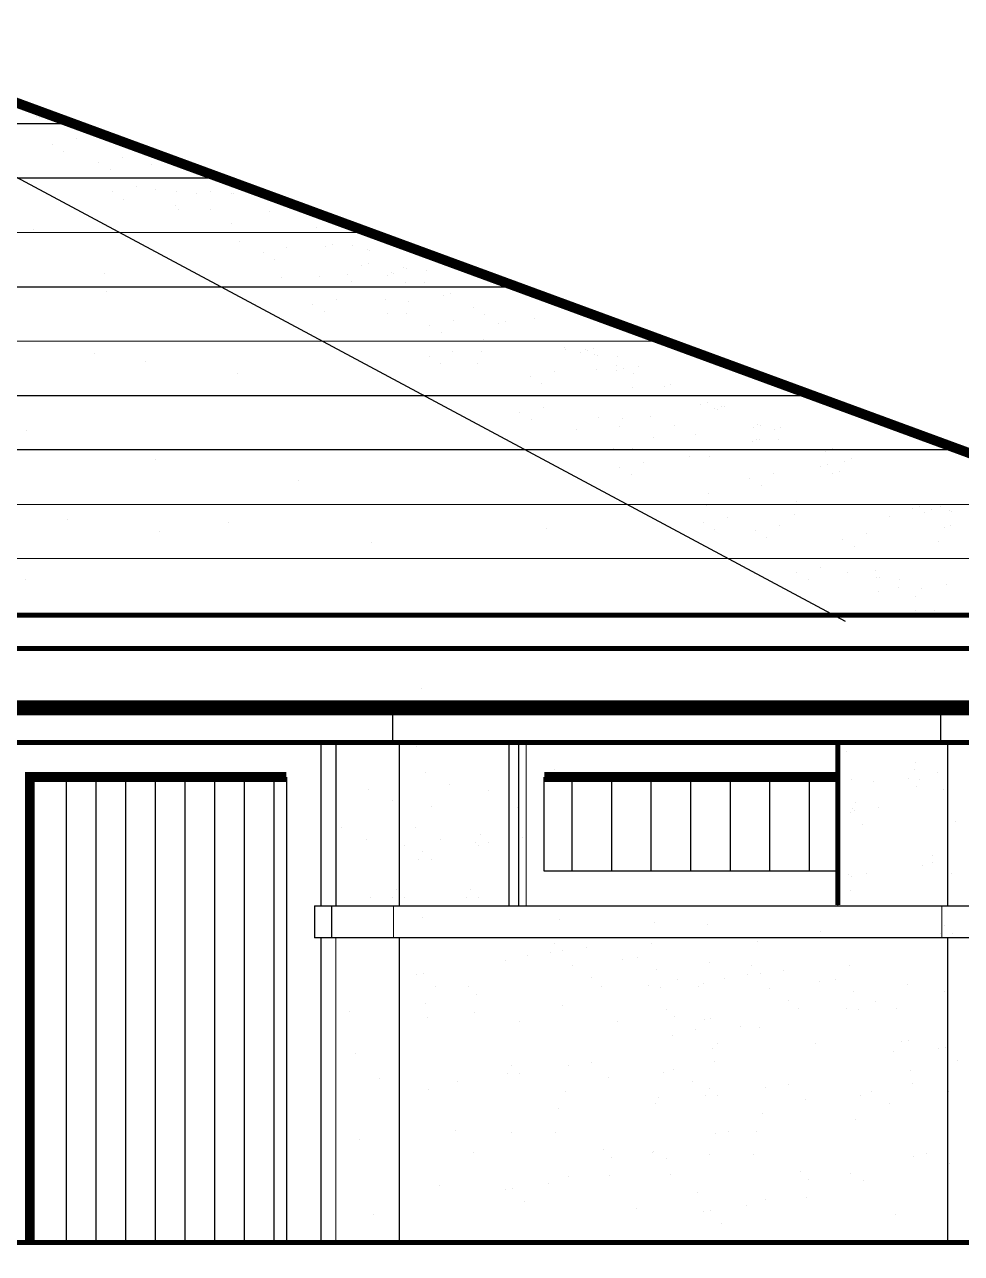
# Model space of a CAD drawing. Header units: inches. Extents: x 913 to 4010, y 85 to 6286.
# Drawn here: x 3157.6 to 3252.4, y 444.5 to 568.7 of the extents above; entities that cross this region are included whole.
import ezdxf

# ---------------------------------------------------------------- set-up
doc = ezdxf.new("R2010")
doc.units = ezdxf.units.IN
doc.header["$MEASUREMENT"] = 0
doc.layers.add('NORTH_ELEVATION', color=7, linetype='Continuous')
doc.layers.add('SOUTH_ELEVATION', color=7, linetype='Continuous')

msp = doc.modelspace()

# ---------------------------------------------------------------- linework, layer by layer
at = {"layer": 'NORTH_ELEVATION', "color": 93, "linetype": 'Continuous', "lineweight": 20, "ltscale": 0.5}
for p, q in [((3158.89, 559.47), (3158.89, 559.47)), ((3162.86, 557.18), (3162.86, 557.18)), ((3164.89, 557.36), (3164.89, 557.36)), ((3161.62, 555.95), (3161.62, 555.95)), ((3167.58, 555.29), (3167.58, 555.29)), ((3166.34, 554.05), (3166.34, 554.05)), ((3170.47, 554.58), (3170.47, 554.58)), ((3168.93, 552.34), (3168.93, 552.34)), ((3175.06, 551.69), (3175.06, 551.69)), ((3176.41, 551.91), (3176.41, 551.91)), ((3178.73, 551.66), (3178.73, 551.66)), ((3167.69, 551.1), (3167.69, 551.1)), ((3172.92, 550.45), (3172.92, 550.45)), ((3176.42, 550.09), (3176.42, 550.09)), ((3182.41, 549.8), (3182.41, 549.8)), ((3158.54, 548.05), (3158.54, 548.05)), ((3187.17, 548.22), (3187.17, 548.22)), ((3179.36, 546.83), (3179.36, 546.83)), ((3184.18, 546.25), (3184.18, 546.25)), ((3188.06, 546.26), (3188.06, 546.26)), ((3190.84, 546.36), (3190.84, 546.36)), ((3192.3, 545.99), (3192.3, 545.99)), ((3182.94, 545.01), (3182.94, 545.01)), ((3191.74, 544.4), (3191.74, 544.4)), ((3195.97, 544.13), (3195.97, 544.13)), ((3165.77, 543.61), (3165.77, 543.61)), ((3183.64, 543.14), (3183.64, 543.14)), ((3187.49, 543.27), (3187.49, 543.27)), ((3198.3, 543.88), (3198.3, 543.88)), ((3165.92, 541.74), (3165.92, 541.74)), ((3196.15, 542.63), (3196.15, 542.63)), ((3189.23, 540.96), (3189.23, 540.96)), ((3194.16, 540.98), (3194.16, 540.98)), ((3196.48, 540.72), (3196.48, 540.72)), ((3200.05, 541.3), (3200.05, 541.3)), ((3187.98, 539.72), (3187.98, 539.72)), ((3194.34, 539.48), (3194.34, 539.48)), ((3204.19, 539.41), (3204.19, 539.41)), ((3201.03, 538.79), (3201.03, 538.79)), ((3205.62, 538.52), (3205.62, 538.52)), ((3209.25, 539.05), (3209.25, 539.05)), ((3199.79, 537.56), (3199.79, 537.56)), ((3204.06, 536.93), (3204.06, 536.93)), ((3164.76, 535.5), (3164.76, 535.5)), ((3200.97, 535.67), (3200.97, 535.67)), ((3212.32, 535.84), (3212.32, 535.84)), ((3213.89, 535.6), (3213.89, 535.6)), ((3215.31, 535.41), (3215.31, 535.41)), ((3169.85, 534.67), (3169.85, 534.67)), ((3199.73, 534.43), (3199.73, 534.43)), ((3203.45, 534.5), (3203.45, 534.5)), ((3217.63, 535.16), (3217.63, 535.16)), ((3179.22, 533.43), (3179.22, 533.43)), ((3211.19, 533.7), (3211.19, 533.7)), ((3215.49, 533.91), (3215.49, 533.91)), ((3217.56, 533.74), (3217.56, 533.74)), ((3209.95, 532.46), (3209.95, 532.46)), ((3219.16, 532.06), (3219.16, 532.06)), ((3222.32, 532.16), (3222.32, 532.16)), ((3210.13, 530.07), (3210.13, 530.07)), ((3226, 530.3), (3226, 530.3)), ((3227.45, 529.93), (3227.45, 529.93)), ((3208.89, 528.83), (3208.89, 528.83)), ((3215.65, 529), (3215.65, 529)), ((3218.08, 528.89), (3218.08, 528.89)), ((3223.4, 528.21), (3223.4, 528.21)), ((3157.88, 527.66), (3157.88, 527.66)), ((3213.51, 527.76), (3213.51, 527.76)), ((3221.25, 526.96), (3221.25, 526.96)), ((3233.45, 527.82), (3233.45, 527.82)), ((3217.18, 525.9), (3217.18, 525.9)), ((3231.3, 526.57), (3231.3, 526.57)), ((3170.85, 524.76), (3170.85, 524.76)), ((3220.28, 524.47), (3220.28, 524.47)), ((3224.93, 525.11), (3224.93, 525.11)), ((3240.59, 524.59), (3240.59, 524.59)), ((3219.03, 523.24), (3219.03, 523.24)), ((3233.42, 523.37), (3233.42, 523.37)), ((3239.34, 523.35), (3239.34, 523.35)), ((3185.31, 522.69), (3185.31, 522.69)), ((3232.18, 522.13), (3232.18, 522.13)), ((3226.83, 521.36), (3226.83, 521.36)), ((3235.69, 520.48), (3235.69, 520.48)), ((3245.35, 520.24), (3245.35, 520.24)), ((3247.48, 519.78), (3247.48, 519.78)), ((3161.96, 518.72), (3161.96, 518.72)), ((3178.23, 518.44), (3178.23, 518.44)), ((3228.69, 518.95), (3228.69, 518.95)), ((3233.96, 518.13), (3233.96, 518.13)), ((3171.33, 517.48), (3171.33, 517.48)), ((3210.42, 517.78), (3210.42, 517.78)), ((3227.45, 517.71), (3227.45, 517.71)), ((3232.72, 516.89), (3232.72, 516.89)), ((3242.82, 517.25), (3242.82, 517.25)), ((3250.64, 517.85), (3250.64, 517.85)), ((3192.69, 516.38), (3192.69, 516.38)), ((3241.58, 516.01), (3241.58, 516.01)), ((3238.16, 513.84), (3238.16, 513.84)), ((3240.85, 513.32), (3240.85, 513.32)), ((3157.7, 512.65), (3157.7, 512.65)), ((3236.92, 512.6), (3236.92, 512.6)), ((3243.85, 512.89), (3243.85, 512.89)), ((3246.17, 512.64), (3246.17, 512.64)), ((3244.02, 511.39), (3244.02, 511.39)), ((3247.7, 509.54), (3247.7, 509.54))]:
    msp.add_line(p, q, dxfattribs=at)
at = {"layer": 'NORTH_ELEVATION', "color": 93, "linetype": 'Continuous', "ltscale": 0.5}
for p, q in [((3059.23, 558.71), (3162.56, 558.73)), ((3042.93, 553.2), (3177.51, 553.24)), ((3026.63, 547.7), (3192.46, 547.74)), ((3048.3, 542.21), (3207.41, 542.24)), ((3032.27, 536.7), (3222.36, 536.75)), ((3045.46, 531.21), (3237.31, 531.25)), ((3252.26, 525.75), (3058.65, 525.71)), ((3071.84, 520.21), (3264.55, 520.26)), ((3264.55, 514.76), (3085.04, 514.71)), ((2431, 505.66), (3588.17, 505.66))]:
    msp.add_line(p, q, dxfattribs=at)
at = {"layer": 'NORTH_ELEVATION', "color": 83, "linetype": 'Continuous', "lineweight": 20, "ltscale": 0.5}
for p, q in [((3188.75, 546.49), (3188.75, 546.49)), ((3192.42, 544.63), (3192.42, 544.63)), ((3194.73, 543.64), (3194.73, 543.64)), ((3200.73, 541.53), (3200.73, 541.53)), ((3206.31, 538.75), (3206.31, 538.75)), ((3212.25, 536.08), (3212.25, 536.08)), ((3218.25, 533.97), (3218.25, 533.97)), ((3223, 532.39), (3223, 532.39)), ((3226.68, 530.53), (3226.68, 530.53)), ((3228.14, 530.16), (3228.14, 530.16)), ((3231.81, 528.3), (3231.81, 528.3)), ((3234.13, 528.05), (3234.13, 528.05)), ((3231.99, 526.8), (3231.99, 526.8)), ((3241.27, 524.82), (3241.27, 524.82)), ((3240.03, 523.58), (3240.03, 523.58)), ((3248.16, 520.01), (3248.16, 520.01)), ((3251.15, 519.58), (3251.15, 519.58)), ((3251.33, 518.08), (3251.33, 518.08))]:
    msp.add_line(p, q, dxfattribs=at)
at = {"layer": 'NORTH_ELEVATION', "color": 27, "linetype": 'Continuous', "lineweight": 20, "ltscale": 0.5}
msp.add_line((3214.57, 535.83), (3214.57, 535.83), dxfattribs=at)
at = {"layer": 'NORTH_ELEVATION', "color": 93, "linetype": 'Continuous', "lineweight": 30, "ltscale": 0.5}
msp.add_line((1372.12, 509.16), (3589.58, 509.16), dxfattribs=at)
at = {"layer": 'NORTH_ELEVATION', "color": 37, "linetype": 'Continuous', "ltscale": 0.5}
for p, q in [((3197.75, 501.65), (3197.75, 501.65)), ((3197.33, 495.77), (3197.33, 495.77)), ((3199.46, 496.28), (3199.46, 496.28)), ((3211.19, 493.47), (3211.19, 493.47)), ((3239.75, 491.26), (3239.75, 491.26)), ((3207.51, 489.59), (3207.51, 489.59)), ((3207.99, 486.56), (3207.99, 486.56)), ((3197.89, 478.43), (3197.89, 478.43)), ((3221.35, 478), (3221.35, 478)), ((3226.73, 477.72), (3226.73, 477.72)), ((3250.69, 477.66), (3250.69, 477.66)), ((3227.16, 445.83), (3227.16, 445.83))]:
    msp.add_line(p, q, dxfattribs=at)
at = {"layer": 'NORTH_ELEVATION', "color": 7, "linetype": 'Continuous', "ltscale": 0.5}
for p, q in [((2564.37, 499.66), (3580.55, 499.66)), ((2564.37, 499.66), (3580.55, 499.66)), ((2564.37, 499.66), (3584.21, 499.66)), ((3184.12, 492.67, -1), (3184.12, 445.66, -1)), ((3186.95, 479.66), (3425.02, 479.66)), ((3187.62, 476.41, -1), (3187.62, 445.66, -1)), ((3651.72, 445.66), (2297.41, 445.66))]:
    msp.add_line(p, q, dxfattribs=at)
at = {"layer": 'NORTH_ELEVATION', "color": 49, "linetype": 'Continuous', "ltscale": 0.5}
for p, q in [((3194.84, 499.66), (3194.84, 496.16)), ((3250.28, 499.66), (3250.28, 496.16)), ((3187.62, 496.16, -1), (3187.62, 479.66, -1)), ((3210.2, 483.16), (3210.2, 492.67)), ((3239.89, 483.16), (3210.2, 483.16)), ((3186.95, 479.66), (3205.52, 479.66)), ((3186.95, 479.66), (3186.95, 476.41, -0.67)), ((3188.67, 479.66), (3188.67, 476.41, -0.67)), ((2531.99, 445.66), (3651.72, 445.66))]:
    msp.add_line(p, q, dxfattribs=at)
at = {"layer": 'NORTH_ELEVATION', "color": 7, "linetype": 'Continuous', "lineweight": 20, "ltscale": 0.5}
for p, q in [((3240.75, 495.25), (3240.75, 495.25)), ((3247.67, 493.47), (3247.67, 493.47)), ((3247.76, 494.14), (3247.76, 494.14)), ((3241.29, 492.45), (3241.29, 492.45)), ((3243.46, 492.22), (3243.46, 492.22)), ((3247.02, 492.49), (3247.02, 492.49)), ((3248.18, 492.38), (3248.18, 492.38)), ((3249.94, 493.15), (3249.94, 493.15)), ((3204.56, 491.35), (3204.56, 491.35)), ((3247.85, 491.73), (3247.85, 491.73)), ((3250.6, 491.42), (3250.6, 491.42)), ((3198.75, 489.66), (3198.75, 489.66)), ((3241.33, 489.5), (3241.33, 489.5)), ((3241.64, 490.06), (3241.64, 490.06)), ((3243.99, 489.59), (3243.99, 489.59)), ((3241.21, 489.1), (3241.21, 489.1)), ((3241.59, 489.3), (3241.59, 489.3)), ((3242.38, 487.89), (3242.38, 487.89)), ((3251.77, 488.14), (3251.77, 488.14)), ((3196.09, 485.79), (3196.09, 485.79)), ((3203.3, 486.06), (3203.3, 486.06)), ((3203.59, 485.79), (3203.59, 485.79)), ((3203.73, 486.84), (3203.73, 486.84)), ((3204.56, 486.08), (3204.56, 486.08)), ((3197.92, 485.14), (3197.92, 485.14)), ((3249.42, 484.72), (3249.42, 484.72)), ((3197.49, 484.37), (3197.49, 484.37)), ((3198.75, 484.38), (3198.75, 484.38)), ((3248.47, 483.71), (3248.47, 483.71)), ((3249.49, 484.08), (3249.49, 484.08)), ((3241.02, 482.8), (3241.02, 482.8)), ((3241.29, 482.6), (3241.29, 482.6)), ((3242.81, 482.88), (3242.81, 482.88)), ((3251.39, 482.87), (3251.39, 482.87)), ((3195.26, 481.27), (3195.26, 481.27)), ((3202.76, 481.27), (3202.76, 481.27)), ((3241.2, 481.19), (3241.2, 481.19)), ((3194.83, 480.5), (3194.83, 480.5)), ((3194.95, 479.66), (3194.95, 476.41, -0.67)), ((3196.09, 480.51), (3196.09, 480.51)), ((3202.33, 480.5), (3202.33, 480.5)), ((3203.59, 480.51), (3203.59, 480.51)), ((3250.4, 479.66), (3250.4, 476.41, -0.67)), ((3211.76, 478.26), (3211.76, 478.26)), ((3238.11, 477.03), (3238.11, 477.03)), ((3211.23, 475.87), (3211.23, 475.87)), ((3221.09, 475.85), (3221.09, 475.85)), ((3223.08, 476.5), (3223.08, 476.5)), ((3231.74, 476.01), (3231.74, 476.01)), ((3250.26, 476.89), (3250.26, 476.89)), ((3251.52, 476.9), (3251.52, 476.9)), ((3208.46, 474.6), (3208.46, 474.6)), ((3210.8, 474.91), (3210.8, 474.91)), ((3212.06, 475.11), (3212.06, 475.11)), ((3214.46, 475.39), (3214.46, 475.39)), ((3206.33, 474.09), (3206.33, 474.09)), ((3213.04, 473.57), (3213.04, 473.57)), ((3218.11, 474.24), (3218.11, 474.24)), ((3219.63, 474.41), (3219.63, 474.41)), ((3226.96, 473.93), (3226.96, 473.93)), ((3231.21, 473.62), (3231.21, 473.62)), ((3241.07, 473.6), (3241.07, 473.6)), ((3197.29, 472.69), (3197.29, 472.69)), ((3197.98, 472.78), (3197.98, 472.78)), ((3214.94, 472.36), (3214.94, 472.36)), ((3221.53, 473.2), (3221.53, 473.2)), ((3223.71, 472.2), (3223.71, 472.2)), ((3228.44, 472.35), (3228.44, 472.35)), ((3230.78, 472.66), (3230.78, 472.66)), ((3232.04, 472.86), (3232.04, 472.86)), ((3234.44, 473.14), (3234.44, 473.14)), ((3239.61, 472.16), (3239.61, 472.16)), ((3199.19, 471.48), (3199.19, 471.48)), ((3202.57, 471.46), (3202.57, 471.46)), ((3215.97, 471.52), (3215.97, 471.52)), ((3220.79, 471.55), (3220.79, 471.55)), ((3221.96, 471.44), (3221.96, 471.44)), ((3225.83, 471.5), (3225.83, 471.5)), ((3226.31, 471.84), (3226.31, 471.84)), ((3233.02, 471.32), (3233.02, 471.32)), ((3238.09, 471.99), (3238.09, 471.99)), ((3241.51, 470.95), (3241.51, 470.95)), ((3246.94, 471.68), (3246.94, 471.68)), ((3250.66, 470.95), (3250.66, 470.95)), ((3198.18, 469.76), (3198.18, 469.76)), ((3203.4, 470.7), (3203.4, 470.7)), ((3212.04, 469.58), (3212.04, 469.58)), ((3234.92, 470.11), (3234.92, 470.11)), ((3243.69, 469.95), (3243.69, 469.95)), ((3198.36, 468.39), (3198.36, 468.39)), ((3203.18, 468.84), (3203.18, 468.84)), ((3222.55, 469.21), (3222.55, 469.21)), ((3223.38, 468.45), (3223.38, 468.45)), ((3235.95, 469.27), (3235.95, 469.27)), ((3240.77, 469.3), (3240.77, 469.3)), ((3241.94, 469.19), (3241.94, 469.19)), ((3245.81, 469.25), (3245.81, 469.25)), ((3207.75, 467.98), (3207.75, 467.98)), ((3217.62, 467.96), (3217.62, 467.96)), ((3225.54, 467.2), (3225.54, 467.2)), ((3226.36, 468.19), (3226.36, 468.19)), ((3227.05, 468.28), (3227.05, 468.28)), ((3230.08, 467.45), (3230.08, 467.45)), ((3232.02, 467.34), (3232.02, 467.34)), ((3223.16, 466.59), (3223.16, 466.59)), ((3246.34, 465.94), (3246.34, 465.94)), ((3247.03, 466.03), (3247.03, 466.03)), ((3227.25, 465.26), (3227.25, 465.26)), ((3227.73, 465.74), (3227.73, 465.74)), ((3237.6, 465.72), (3237.6, 465.72)), ((3245.52, 464.95), (3245.52, 464.95)), ((3250.06, 465.2), (3250.06, 465.2)), ((3250.75, 465.3), (3250.75, 465.3)), ((3206.92, 463.47), (3206.92, 463.47)), ((3212.61, 463.5), (3212.61, 463.5)), ((3214.95, 463.8), (3214.95, 463.8)), ((3227.43, 463.9), (3227.43, 463.9)), ((3251.95, 464), (3251.95, 464)), ((3206.5, 462.69), (3206.5, 462.69)), ((3207.75, 462.71), (3207.75, 462.71)), ((3216.67, 462.3), (3216.67, 462.3)), ((3222.24, 462.77), (3222.24, 462.77)), ((3223.27, 463.14), (3223.27, 463.14)), ((3247.23, 463.01), (3247.23, 463.01)), ((3250.94, 462.27), (3250.94, 462.27)), ((3198.46, 461.09), (3198.46, 461.09)), ((3201.45, 461.89), (3201.45, 461.89)), ((3212.32, 460.91), (3212.32, 460.91)), ((3225.16, 461.93), (3225.16, 461.93)), ((3226.9, 461.22), (3226.9, 461.22)), ((3232.59, 461.25), (3232.59, 461.25)), ((3234.93, 461.55), (3234.93, 461.55)), ((3243.25, 460.89), (3243.25, 460.89)), ((3247.41, 461.65), (3247.41, 461.65)), ((3251.13, 460.91), (3251.13, 460.91)), ((3221.43, 459.64), (3221.43, 459.64)), ((3221.75, 460.29), (3221.75, 460.29)), ((3226.48, 460.44), (3226.48, 460.44)), ((3227.73, 460.46), (3227.73, 460.46)), ((3236.65, 460.05), (3236.65, 460.05)), ((3242.22, 460.52), (3242.22, 460.52)), ((3245.14, 459.68), (3245.14, 459.68)), ((3211.67, 459.12), (3211.67, 459.12)), ((3232.3, 458.66), (3232.3, 458.66)), ((3241.73, 458.04), (3241.73, 458.04)), ((3201.22, 456.93), (3201.22, 456.93)), ((3206.9, 456.75), (3206.9, 456.75)), ((3211.39, 456.72), (3211.39, 456.72)), ((3227.53, 456.59), (3227.53, 456.59)), ((3228.86, 456.87), (3228.86, 456.87)), ((3231.65, 456.87), (3231.65, 456.87)), ((3203.01, 454.71), (3203.01, 454.71)), ((3216.15, 455.02), (3216.15, 455.02)), ((3221.2, 454.68), (3221.2, 454.68)), ((3221.23, 454.8), (3221.23, 454.8)), ((3216.98, 454.26), (3216.98, 454.26)), ((3222.52, 454.1), (3222.52, 454.1)), ((3226.88, 454.5), (3226.88, 454.5)), ((3231.37, 454.47), (3231.37, 454.47)), ((3247.51, 454.34), (3247.51, 454.34)), ((3248.84, 454.62), (3248.84, 454.62)), ((3251.23, 453.6), (3251.23, 453.6)), ((3212.61, 452.24), (3212.61, 452.24)), ((3216.76, 452.39), (3216.76, 452.39)), ((3222.99, 452.46), (3222.99, 452.46)), ((3236.13, 452.77), (3236.13, 452.77)), ((3241.21, 452.55), (3241.21, 452.55)), ((3199.6, 451.35), (3199.6, 451.35)), ((3206.29, 451.01), (3206.29, 451.01)), ((3206.99, 451.1), (3206.99, 451.1)), ((3210.65, 451.59), (3210.65, 451.59)), ((3236.96, 452.01), (3236.96, 452.01)), ((3242.5, 451.85), (3242.5, 451.85)), ((3208.19, 449.8), (3208.19, 449.8)), ((3225.71, 450.69), (3225.71, 450.69)), ((3232.59, 449.99), (3232.59, 449.99)), ((3236.74, 450.14), (3236.74, 450.14)), ((3219.58, 449.1), (3219.58, 449.1)), ((3226.27, 448.76), (3226.27, 448.76)), ((3226.97, 448.85), (3226.97, 448.85)), ((3230.63, 449.34), (3230.63, 449.34)), ((3245.69, 448.44), (3245.69, 448.44)), ((3228.17, 447.55), (3228.17, 447.55))]:
    msp.add_line(p, q, dxfattribs=at)
at = {"layer": 'NORTH_ELEVATION', "color": 47, "linetype": 'Continuous', "ltscale": 0.5}
msp.add_line((3179.75, 492.67, -0.66), (3160.05, 492.67, -0.05), dxfattribs=at)
at = {"layer": 'NORTH_ELEVATION', "color": 4, "linetype": 'Continuous', "ltscale": 0.5}
for p, q in [((3213.03, 483.16), (3213.03, 492.67)), ((3217.03, 483.16), (3217.03, 492.67)), ((3221.03, 483.16), (3221.03, 492.67)), ((3225.03, 483.16), (3225.03, 492.67)), ((3229.03, 483.16), (3229.03, 492.67)), ((3233.03, 483.16), (3233.03, 492.67)), ((3237.03, 483.16), (3237.03, 492.67))]:
    msp.add_line(p, q, dxfattribs=at)
at = {"layer": 'NORTH_ELEVATION', "color": 7, "linetype": 'Continuous', "lineweight": 30, "ltscale": 0.5}
msp.add_line((3388.82, 476.41, -0.67), (3186.95, 476.41, -0.67), dxfattribs=at)
at = {"layer": 'NORTH_ELEVATION', "color": 93, "linetype": 'Continuous', "ltscale": 0.5}
for points, const_width in [([(3264.55, 521.24), (3136.71, 568.23)], 1), ([(1408.4, 509.04), (3589.53, 509.04)], 0.5), ([(1407.04, 505.66), (3588.17, 505.67)], 0.5)]:
    msp.add_lwpolyline(points, dxfattribs=dict(at, const_width=const_width))
at = {"layer": 'NORTH_ELEVATION', "color": 7, "linetype": 'Continuous', "ltscale": 0.5, "const_width": 0.5}
for points in [[(3541.75, 496.16), (3039.36, 496.16)], [(3651.72, 445.62), (2196, 445.62), (2196, 441.91)]]:
    msp.add_lwpolyline(points, dxfattribs=at)
at = {"layer": 'NORTH_ELEVATION', "color": 49, "linetype": 'Continuous', "ltscale": 0.5, "const_width": 1, "elevation": -1.66}
msp.add_lwpolyline([(3184.12, 492.67), (3158.17, 492.67), (3158.17, 445.66)], dxfattribs=at)
at = {"layer": 'NORTH_ELEVATION', "color": 7, "linetype": 'Continuous', "lineweight": 20, "ltscale": 0.5, "const_width": 1}
msp.add_lwpolyline([(3210.2, 492.67), (3239.89, 492.67)], dxfattribs=at)
at = {"layer": 'SOUTH_ELEVATION', "color": 93, "linetype": 'Continuous', "lineweight": 30, "ltscale": 50}
msp.add_line((3240.66, 508.4), (3128.89, 568.23), dxfattribs=at)
at = {"layer": 'SOUTH_ELEVATION', "color": 93, "linetype": 'Continuous', "lineweight": 20, "ltscale": 0.75}
for p, q in [((3159.15, 559.39, 1), (3159.15, 559.39, 1)), ((3173, 551.86, 1), (3173, 551.86, 1)), ((3173.26, 550.06, 1), (3173.26, 550.06, 1)), ((3178.53, 548.6, 1), (3178.53, 548.6, 1)), ((3192.55, 545.91, 1), (3192.55, 545.91, 1)), ((3194.31, 543.33, 1), (3194.31, 543.33, 1)), ((3196.23, 544.05, 1), (3196.23, 544.05, 1)), ((3190.74, 542.75, 1), (3190.74, 542.75, 1)), ((3198.09, 542.64, 1), (3198.09, 542.64, 1)), ((3196.27, 539.49, 1), (3196.27, 539.49, 1)), ((3203.85, 535.69, 1), (3203.85, 535.69, 1)), ((3215.57, 535.33, 1), (3215.57, 535.33, 1)), ((3219.25, 533.47, 1), (3219.25, 533.47, 1)), ((3227.71, 529.85, 1), (3227.71, 529.85, 1)), ((3231.39, 527.99, 1), (3231.39, 527.99, 1)), ((3219.12, 525.91, 1), (3219.12, 525.91, 1)), ((3226.87, 525.11, 1), (3226.87, 525.11, 1)), ((3226.62, 520.12, 1), (3226.62, 520.12, 1)), ((3235.48, 519.24, 1), (3235.48, 519.24, 1)), ((3245.14, 519, 1), (3245.14, 519, 1)), ((3244.1, 512.81, 1), (3244.1, 512.81, 1)), ((3247.78, 510.95, 1), (3247.78, 510.95, 1)), ((3249.63, 509.54, 1), (3249.63, 509.54, 1))]:
    msp.add_line(p, q, dxfattribs=at)
at = {"layer": 'SOUTH_ELEVATION', "color": 93, "linetype": 'Continuous', "lineweight": 20, "ltscale": 0.5}
for p, q in [((3160.44, 556.66), (3160.44, 556.66)), ((3165.16, 554.77), (3165.16, 554.77)), ((3166.51, 551.82), (3166.51, 551.82)), ((3170.92, 552.05), (3170.92, 552.05)), ((3178.53, 551.68), (3178.53, 551.68)), ((3181.76, 545.73), (3181.76, 545.73)), ((3190.31, 543.45), (3190.31, 543.45)), ((3186.81, 540.44), (3186.81, 540.44)), ((3203.01, 540.13), (3203.01, 540.13)), ((3198.61, 538.27), (3198.61, 538.27)), ((3215.14, 536.03), (3215.14, 536.03)), ((3198.55, 535.14), (3198.55, 535.14)), ((3217.5, 534.31), (3217.5, 534.31)), ((3219.78, 534.21), (3219.78, 534.21)), ((3208.78, 533.18), (3208.78, 533.18)), ((3207.71, 529.55), (3207.71, 529.55)), ((3217.8, 528.06), (3217.8, 528.06)), ((3220.9, 529.08), (3220.9, 529.08)), ((3225.54, 527.26), (3225.54, 527.26)), ((3217.86, 523.95), (3217.86, 523.95)), ((3238.17, 524.07), (3238.17, 524.07)), ((3231, 522.85), (3231, 522.85)), ((3248.65, 519.45), (3248.65, 519.45)), ((3250.3, 519.97), (3250.3, 519.97)), ((3226.27, 518.43), (3226.27, 518.43)), ((3231.54, 517.61), (3231.54, 517.61)), ((3240.4, 516.73), (3240.4, 516.73)), ((3250.06, 516.49), (3250.06, 516.49)), ((3235.74, 513.32), (3235.74, 513.32)), ((3243.67, 513.51), (3243.67, 513.51)), ((3246.03, 511.79), (3246.03, 511.79)), ((3250.88, 512.11), (3250.88, 512.11)), ((3248.31, 511.69), (3248.31, 511.69))]:
    msp.add_line(p, q, dxfattribs=at)
at = {"layer": 'SOUTH_ELEVATION', "color": 83, "linetype": 'Continuous', "lineweight": 20, "ltscale": 0.75}
for p, q in [((3194.99, 543.56, 1), (3194.99, 543.56, 1)), ((3228.39, 530.08, 1), (3228.39, 530.08, 1)), ((3232.07, 528.22, 1), (3232.07, 528.22, 1)), ((3233.92, 526.81, 1), (3233.92, 526.81, 1)), ((3251.41, 519.5, 1), (3251.41, 519.5, 1))]:
    msp.add_line(p, q, dxfattribs=at)
at = {"layer": 'SOUTH_ELEVATION', "color": 83, "linetype": 'Continuous', "lineweight": 20, "ltscale": 0.5}
for p, q in [((3214.37, 535.85), (3214.37, 535.85)), ((3231.66, 526.8), (3231.66, 526.8)), ((3238.85, 524.3), (3238.85, 524.3)), ((3249.33, 519.68), (3249.33, 519.68))]:
    msp.add_line(p, q, dxfattribs=at)
at = {"layer": 'SOUTH_ELEVATION', "color": 31, "linetype": 'Continuous', "lineweight": 20, "ltscale": 0.5}
for p, q in [((3238.63, 525.61), (3238.63, 525.61)), ((3239.31, 525.84), (3239.31, 525.84))]:
    msp.add_line(p, q, dxfattribs=at)
at = {"layer": 'SOUTH_ELEVATION', "color": 37, "linetype": 'Continuous', "ltscale": 0.5}
msp.add_line((3189.12, 496.1), (3189.12, 479.66), dxfattribs=at)
at = {"layer": 'SOUTH_ELEVATION', "color": 7, "linetype": 'Continuous', "lineweight": 20, "ltscale": 50}
for p, q in [((3189.12, 496.1), (3189.12, 479.66)), ((3206.62, 496.16), (3206.62, 479.66)), ((3189.12, 476.41), (3189.12, 445.66))]:
    msp.add_line(p, q, dxfattribs=at)
at = {"layer": 'SOUTH_ELEVATION', "color": 37, "linetype": 'Continuous', "ltscale": 0.25}
for p, q in [((3195.53, 496.16), (3195.53, 479.66)), ((3250.97, 496.16), (3250.97, 479.66)), ((3195.53, 476.41), (3195.53, 445.66)), ((3250.97, 476.41), (3250.97, 445.66))]:
    msp.add_line(p, q, dxfattribs=at)
at = {"layer": 'SOUTH_ELEVATION', "color": 37, "linetype": 'Continuous', "lineweight": -3, "ltscale": 0.5}
for p, q in [((3206.62, 496.16), (3206.62, 479.7)), ((3207.59, 496.16), (3207.59, 479.7))]:
    msp.add_line(p, q, dxfattribs=at)
at = {"layer": 'SOUTH_ELEVATION', "color": 37, "linetype": 'Continuous', "lineweight": 20, "ltscale": 0.5}
for p, q in [((3208.39, 496.16), (3208.39, 479.7)), ((3239.88, 496.16), (3239.88, 479.7)), ((3239.89, 496.16), (3239.89, 479.7))]:
    msp.add_line(p, q, dxfattribs=at)
at = {"layer": 'SOUTH_ELEVATION', "color": 5, "linetype": 'Continuous', "ltscale": 0.5}
for p, q in [((3161.84, 492.68, -0.24), (3161.84, 445.67, 0.04)), ((3164.84, 492.68, -0.24), (3164.84, 445.67, 0.04)), ((3167.84, 492.68, -0.24), (3167.84, 445.67, 0.04)), ((3170.84, 492.68, -0.24), (3170.84, 445.67, 0.04)), ((3173.84, 492.68, -0.24), (3173.84, 445.67, 0.04)), ((3176.84, 492.68, -0.24), (3176.84, 445.67, 0.04)), ((3179.84, 492.68, -0.24), (3179.84, 445.67, 0.04)), ((3182.84, 492.68, -0.24), (3182.84, 445.67, 0.04))]:
    msp.add_line(p, q, dxfattribs=at)
at = {"layer": 'SOUTH_ELEVATION', "color": 7, "linetype": 'Continuous', "lineweight": 20, "ltscale": 0.5}
for p, q in [((3198.19, 493.1), (3198.19, 493.1)), ((3200.66, 491.95), (3200.66, 491.95)), ((3192.38, 491.41), (3192.38, 491.41)), ((3194.85, 490.25), (3194.85, 490.25)), ((3189.72, 487.54), (3189.72, 487.54)), ((3197.22, 487.54), (3197.22, 487.54)), ((3192.19, 486.38), (3192.19, 486.38)), ((3199.69, 486.38), (3199.69, 486.38)), ((3191.08, 464.7), (3191.08, 464.7)), ((3193.58, 462.18), (3193.58, 462.18)), ((3191.52, 456.03), (3191.52, 456.03)), ((3192.93, 448.43), (3192.93, 448.43))]:
    msp.add_line(p, q, dxfattribs=at)
at = {"layer": 'SOUTH_ELEVATION', "color": 7, "linetype": 'Continuous', "lineweight": 20, "ltscale": 0.75}
for p, q in [((3192.68, 480.45, 1), (3192.68, 480.45, 1)), ((3190.53, 469, 1), (3190.53, 469, 1))]:
    msp.add_line(p, q, dxfattribs=at)
at = {"layer": 'SOUTH_ELEVATION', "color": 7, "linetype": 'Continuous', "ltscale": 0.5, "const_width": 1.5}
msp.add_lwpolyline([(3584.21, 499.66), (1424.57, 499.66)], dxfattribs=at)
at = {"layer": 'SOUTH_ELEVATION', "color": 7, "linetype": 'Continuous', "lineweight": 20, "ltscale": 0.5, "const_width": 0.5}
msp.add_lwpolyline([(3239.89, 496.16), (3239.89, 479.72)], dxfattribs=at)

doc.saveas('drawing.dxf')
